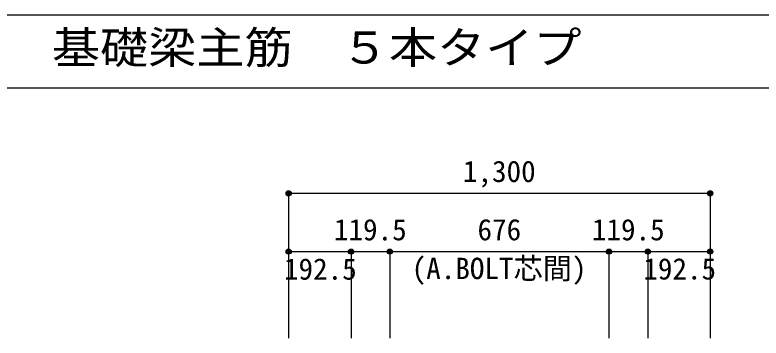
# Model space of a CAD drawing. Units: millimetres at full size, sheet at 1:30. Extents: x -5973 to 5954, y -4195 to 4201.
# Drawn here: x -942 to 1359, y 3203 to 4201 of the extents above; entities that cross this region are included whole.
import ezdxf
from ezdxf.enums import TextEntityAlignment as Align

# ---------------------------------------------------------------- set-up
doc = ezdxf.new("R2010")
doc.units = ezdxf.units.MM
doc.header["$LTSCALE"] = 30
doc.header["$PDMODE"] = 32
doc.header["$PDSIZE"] = 15
for name, color, linetype in [('0-7_文字', 4, 'Continuous'), ('0-D_寸法', 4, 'Continuous'), ('6-7_文字', 7, 'Continuous'), ('F-0_枠', 6, 'Continuous')]:
    doc.layers.add(name, color=color, linetype=linetype)
doc.styles.add('ＭＳ ゴシック', font='')
doc.styles.get('ＭＳ ゴシック').set_extended_font_data('MS Gothic')

msp = doc.modelspace()

# ---------------------------------------------------------------- linework, layer by layer
at = {"layer": '0-D_寸法'}
for p, q in [((-97.56, 3650.34), (-97.56, 3470.34)), ((-97.56, 3650.34), (-97.56, 3470.34)), ((-97.56, 3650.34), (1202.44, 3650.34)), ((1202.44, 3650.34), (1202.44, 3470.34)), ((-97.56, 3470.34), (94.94, 3470.34)), ((-97.56, 3470.34), (-97.56, 3203.3)), ((94.94, 3470.34), (94.94, 3203.3)), ((94.94, 3470.34), (214.44, 3470.34)), ((214.44, 3470.34), (214.44, 3203.3)), ((214.44, 3470.34), (890.44, 3470.34)), ((890.44, 3470.34), (890.44, 3203.3)), ((890.44, 3470.34), (1009.94, 3470.34)), ((1009.94, 3470.34), (1009.94, 3203.3)), ((1009.94, 3470.34), (1202.44, 3470.34)), ((1202.44, 3470.34), (1202.44, 3203.3)), ((1202.44, 3470.34), (1202.44, 3203.3))]:
    msp.add_line(p, q, dxfattribs=at)
for centre, radius in [((-97.56, 3650.34), 8), ((-97.56, 3650.34), 7.2), ((-97.56, 3650.34), 6.4), ((-97.56, 3650.34), 5.6), ((-97.56, 3650.34), 4.8), ((-97.56, 3650.34), 4), ((-97.56, 3650.34), 3.2), ((-97.56, 3650.34), 2.4), ((-97.56, 3650.34), 1.6), ((-97.56, 3650.34), 0.8), ((1202.44, 3650.34), 8), ((1202.44, 3650.34), 7.2), ((1202.44, 3650.34), 6.4), ((1202.44, 3650.34), 5.6), ((1202.44, 3650.34), 4.8), ((1202.44, 3650.34), 4), ((1202.44, 3650.34), 3.2), ((1202.44, 3650.34), 2.4), ((1202.44, 3650.34), 1.6), ((1202.44, 3650.34), 0.8), ((-97.56, 3470.34), 8), ((-97.56, 3470.34), 7.2), ((-97.56, 3470.34), 6.4), ((-97.56, 3470.34), 5.6), ((-97.56, 3470.34), 4.8), ((94.94, 3470.34), 8), ((94.94, 3470.34), 7.2), ((94.94, 3470.34), 6.4), ((94.94, 3470.34), 5.6), ((94.94, 3470.34), 4.8), ((214.44, 3470.34), 8), ((214.44, 3470.34), 7.2), ((214.44, 3470.34), 6.4), ((214.44, 3470.34), 5.6), ((214.44, 3470.34), 4.8), ((890.44, 3470.34), 8), ((890.44, 3470.34), 7.2), ((890.44, 3470.34), 6.4), ((890.44, 3470.34), 5.6), ((890.44, 3470.34), 4.8), ((1009.94, 3470.34), 8), ((1009.94, 3470.34), 7.2), ((1009.94, 3470.34), 6.4), ((1009.94, 3470.34), 5.6), ((1009.94, 3470.34), 4.8), ((1202.44, 3470.34), 8), ((1202.44, 3470.34), 7.2), ((1202.44, 3470.34), 6.4), ((1202.44, 3470.34), 5.6), ((1202.44, 3470.34), 4.8), ((-97.56, 3470.34), 4), ((-97.56, 3470.34), 3.2), ((-97.56, 3470.34), 2.4), ((-97.56, 3470.34), 1.6), ((-97.56, 3470.34), 0.8), ((94.94, 3470.34), 4), ((94.94, 3470.34), 3.2), ((94.94, 3470.34), 2.4), ((94.94, 3470.34), 1.6), ((94.94, 3470.34), 0.8), ((214.44, 3470.34), 4), ((214.44, 3470.34), 3.2), ((214.44, 3470.34), 2.4), ((214.44, 3470.34), 1.6), ((214.44, 3470.34), 0.8), ((890.44, 3470.34), 4), ((890.44, 3470.34), 3.2), ((890.44, 3470.34), 2.4), ((890.44, 3470.34), 1.6), ((890.44, 3470.34), 0.8), ((1009.94, 3470.34), 4), ((1009.94, 3470.34), 3.2), ((1009.94, 3470.34), 2.4), ((1009.94, 3470.34), 1.6), ((1009.94, 3470.34), 0.8), ((1202.44, 3470.34), 4), ((1202.44, 3470.34), 3.2), ((1202.44, 3470.34), 2.4), ((1202.44, 3470.34), 1.6), ((1202.44, 3470.34), 0.8)]:
    msp.add_circle(centre, radius, dxfattribs=at)
at = {"layer": '0-D_寸法', "color": 7}
for p in [(-97.56, 3650.34), (-97.56, 3650.34), (1202.44, 3650.34), (-97.56, 3470.34), (94.94, 3470.34), (214.44, 3470.34), (890.44, 3470.34), (1009.94, 3470.34), (1202.44, 3470.34)]:
    msp.add_point(p, dxfattribs=at)
at = {"layer": 'F-0_枠'}
msp.add_line((-5972.88, 4201.15), (5954.1, 4201.15), dxfattribs=at)
at = {"layer": 'F-0_枠', "color": 2}
msp.add_line((-5972.88, 3976.15), (3723.6, 3976.15), dxfattribs=at)

# ---------------------------------------------------------------- texts
at = {"layer": '0-7_文字', "style": 'ＭＳ ゴシック'}
msp.add_text('(A.BOLT芯間)', height=65.98, dxfattribs=at).set_placement((281.92, 3365.58), align=Align.BOTTOM_LEFT)
at = {"layer": '0-D_寸法', "style": 'ＭＳ ゴシック'}
for s, p in [('1,300', (439.94, 3665.34)), ('119.5', (42.19, 3485.34)), ('676', (484.94, 3485.34)), ('119.5', (837.69, 3485.34)), ('192.5', (-111.88, 3363.87)), ('192.5', (996.34, 3364.39))]:
    msp.add_text(s, height=65.98, dxfattribs=at).set_placement(p, align=Align.BOTTOM_LEFT)
at = {"layer": '6-7_文字', "color": 2, "style": 'ＭＳ ゴシック', "width": 1.1}
msp.add_text('\u3000\u3000基礎梁主筋\u3000５本タイプ', height=98.97, dxfattribs=at).set_placement((-1124.64, 4021.15), align=Align.BOTTOM_LEFT)

doc.saveas('drawing.dxf')
